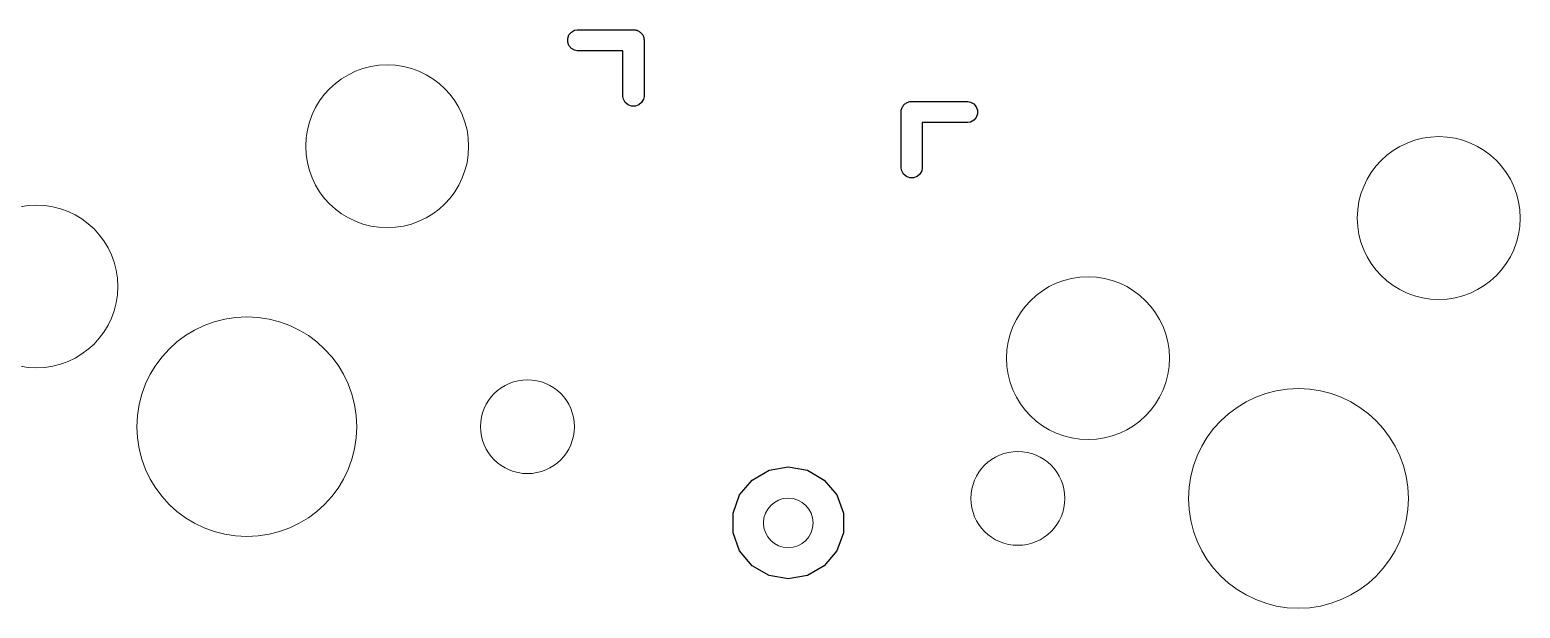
# Model space of a CAD drawing. Header units: millimetres. Extents: x 24 to 207, y 13 to 184.
# Drawn here: x 115.37 to 142.35, y 154.11 to 164.59 of the extents above; entities that cross this region are included whole.
import ezdxf

# ---------------------------------------------------------------- set-up
doc = ezdxf.new("R2010")
doc.units = ezdxf.units.MM
doc.header["$MEASUREMENT"] = 0
doc.layers.get('0').update_dxf_attribs({"lineweight": 0, "true_color": 0xf6921e})
doc.layers.add('PCB', color=7, linetype='Continuous', lineweight=0, true_color=0x38e42f)
doc.layers.add('Silk', color=142, linetype='Continuous')

# ---------------------------------------------------------------- blocks, each defined once
blk = doc.blocks.new('PCB')
at = {"color": 0}
for centre, radius in [((59.77, 43.146), 1.475), ((78.808, 41.846), 1.475), ((53.42, 40.606), 1.475), ((72.458, 39.306), 1.475), ((57.23, 38.066), 1.99), ((62.31, 38.066), 0.85), ((76.268, 36.766), 1.99), ((71.188, 36.766), 0.85), ((67.032, 36.321), 0.45)]:
    blk.add_circle(centre, radius, dxfattribs=at)

msp = doc.modelspace()

# ---------------------------------------------------------------- linework, layer by layer
at = {"layer": 'Silk', "linetype": 'Continuous'}
for p, q in [((125.11, 164.432), (125.132, 164.495)), ((125.11, 164.365), (125.11, 164.432)), ((125.132, 164.302), (125.11, 164.365)), ((125.132, 164.495), (125.176, 164.547)), ((125.176, 164.547), (125.234, 164.58)), ((125.234, 164.58), (125.283, 164.589)), ((125.283, 164.589), (126.317, 164.589)), ((126.317, 164.589), (126.334, 164.589)), ((126.317, 164.589), (126.317, 164.589)), ((126.334, 164.589), (126.349, 164.583)), ((126.349, 164.583), (126.366, 164.58)), ((126.366, 164.58), (126.381, 164.572)), ((126.381, 164.572), (126.397, 164.566)), ((126.397, 164.566), (126.41, 164.555)), ((126.41, 164.555), (126.424, 164.547)), ((126.424, 164.547), (126.435, 164.534)), ((126.435, 164.534), (126.448, 164.523)), ((126.448, 164.523), (126.457, 164.508)), ((126.457, 164.508), (126.468, 164.495)), ((126.468, 164.495), (126.473, 164.479)), ((126.473, 164.479), (126.482, 164.465)), ((126.482, 164.465), (126.485, 164.448)), ((126.485, 164.448), (126.49, 164.432)), ((126.49, 164.432), (126.49, 164.415)), ((126.49, 164.415), (126.491, 164.415)), ((126.491, 164.415), (126.491, 163.382)), ((125.176, 164.25), (125.132, 164.302)), ((125.234, 164.217), (125.176, 164.25)), ((125.283, 164.208), (125.234, 164.217)), ((126.11, 164.208), (125.283, 164.208)), ((126.11, 163.382), (126.11, 164.208)), ((126.118, 163.332), (126.11, 163.382)), ((126.152, 163.274), (126.118, 163.332)), ((126.203, 163.231), (126.152, 163.274)), ((126.448, 163.274), (126.397, 163.231)), ((126.482, 163.332), (126.448, 163.274)), ((126.491, 163.382), (126.482, 163.332)), ((131.203, 163.234), (131.213, 163.247)), ((131.213, 163.247), (131.228, 163.255)), ((131.228, 163.255), (131.241, 163.266)), ((131.241, 163.266), (131.257, 163.272)), ((131.257, 163.272), (131.272, 163.28)), ((131.272, 163.28), (131.288, 163.283)), ((131.288, 163.283), (131.304, 163.289)), ((131.304, 163.289), (131.321, 163.289)), ((131.321, 163.289), (131.321, 163.289)), ((131.321, 163.289), (132.354, 163.289)), ((132.354, 163.289), (132.404, 163.28)), ((132.404, 163.28), (132.462, 163.247)), ((132.462, 163.247), (132.505, 163.195)), ((126.266, 163.208), (126.203, 163.231)), ((126.334, 163.208), (126.266, 163.208)), ((126.397, 163.231), (126.334, 163.208)), ((131.147, 163.132), (131.153, 163.148)), ((131.147, 163.115), (131.147, 163.132)), ((131.147, 162.082), (131.147, 163.115)), ((131.147, 163.115), (131.147, 163.115)), ((131.153, 163.148), (131.156, 163.165)), ((131.156, 163.165), (131.164, 163.179)), ((131.164, 163.179), (131.17, 163.195)), ((131.17, 163.195), (131.181, 163.208)), ((131.181, 163.208), (131.19, 163.223)), ((131.19, 163.223), (131.203, 163.234)), ((132.505, 163.002), (132.462, 162.95)), ((132.505, 163.195), (132.528, 163.132)), ((132.528, 163.065), (132.505, 163.002)), ((132.528, 163.132), (132.528, 163.065)), ((132.354, 162.908), (131.528, 162.908)), ((131.528, 162.908), (131.528, 162.082)), ((132.404, 162.917), (132.354, 162.908)), ((132.462, 162.95), (132.404, 162.917)), ((131.156, 162.032), (131.147, 162.082)), ((131.19, 161.974), (131.156, 162.032)), ((131.241, 161.931), (131.19, 161.974)), ((131.304, 161.908), (131.241, 161.931)), ((131.371, 161.908), (131.304, 161.908)), ((131.434, 161.931), (131.371, 161.908)), ((131.486, 161.974), (131.434, 161.931)), ((131.52, 162.032), (131.486, 161.974)), ((131.528, 162.082), (131.52, 162.032)), ((128.449, 156.431), (128.754, 156.608)), ((128.754, 156.608), (129.102, 156.669)), ((129.102, 156.669), (129.449, 156.608)), ((129.449, 156.608), (129.754, 156.431)), ((128.222, 156.161), (128.449, 156.431)), ((129.754, 156.431), (129.981, 156.161)), ((128.102, 155.83), (128.222, 156.161)), ((129.981, 156.161), (130.102, 155.83)), ((128.102, 155.477), (128.102, 155.83)), ((130.102, 155.83), (130.102, 155.477)), ((128.222, 155.146), (128.102, 155.477)), ((130.102, 155.477), (129.981, 155.146)), ((128.449, 154.876), (128.222, 155.146)), ((129.981, 155.146), (129.754, 154.876)), ((128.754, 154.699), (128.449, 154.876)), ((129.102, 154.638), (128.754, 154.699)), ((129.449, 154.699), (129.102, 154.638)), ((129.754, 154.876), (129.449, 154.699))]:
    msp.add_line(p, q, dxfattribs=at)

# ---------------------------------------------------------------- block references
at = {"layer": 'PCB'}
msp.add_blockref('PCB', (62.071, 119.332), dxfattribs=at)

doc.saveas('drawing.dxf')
